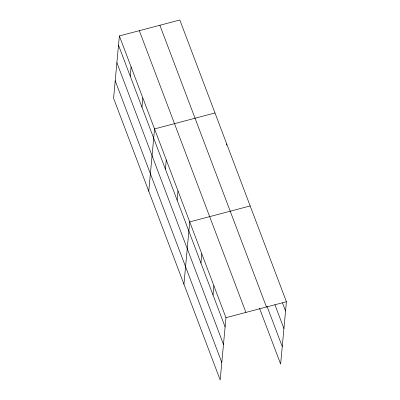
<?xml version="1.0" encoding="UTF-8"?>
<svg xmlns="http://www.w3.org/2000/svg" width="400" height="400" viewBox="0 0 400 400"><rect width="100%" height="100%" fill="white"/><g stroke="black" fill="none" stroke-linecap="round" stroke-linejoin="round"><path stroke-width="0.6" d="M119.37 35.945L113.585 98.265L220.18 380L225.965 317.68L119.37 35.945L179.82 20L286.415 301.735L280.63 364.055L259.545 308.325M130.235 76.195L131.095 66.935M141.96 107.185L142.82 97.925M148.765 191.24L154.545 128.915L214.995 112.97M165.41 169.17L166.27 159.905M177.135 200.16L177.995 190.895M183.94 284.21L189.72 221.89L250.17 205.945M200.945 263.08L201.8 253.82M226.605 145.2L226.72 143.965M213.025 295.01L213.885 285.75M225.965 317.68L286.415 301.735M282.48 302.87L285.555 310.995M274.925 304.705L283.93 328.505M267.1 306.49L282.255 346.545M159.87 25.26L266.465 306.995M139.315 30.68L245.91 312.415M118.51 45.205L225.105 326.94M116.885 62.715L223.48 344.45M115.21 80.755L221.805 362.49"/></g></svg>
